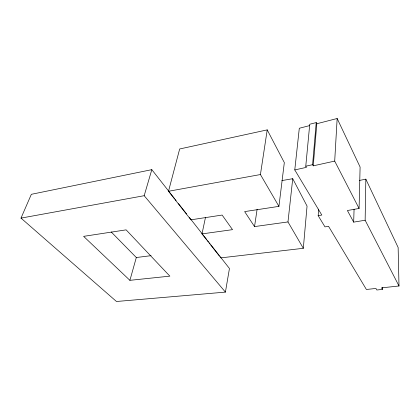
<?xml version="1.0" encoding="UTF-8"?>
<svg xmlns="http://www.w3.org/2000/svg" width="420" height="420" viewBox="0 0 420 420"><rect width="100%" height="100%" fill="white"/><g stroke="black" fill="none" stroke-linecap="round" stroke-linejoin="round"><path stroke-width="0.63" d="M318.659 209.155L318.176 215.675L324.98 226.884L328.54 226.296L366.387 289.475L375.958 288.451L376.845 290L382.405 289.411L381.533 287.858L399 285.994L365.143 220.238L365.836 179.156L359.415 180.442M365.143 220.238L353.677 222.133L347.393 210.525L359.084 208.462L360.098 167.024L337.155 118.503L316.822 123.742L313.236 165.842L334.698 161.091L337.155 118.503M353.677 222.133L354.07 209.186M313.236 165.842L312.59 164.692L316.223 122.572L309.75 124.246L305.77 166.21L306.427 167.349L294.777 169.927L321.799 215.04L318.176 215.675M205.506 217.271L201.999 233.898L220.852 257.875L303.314 248.299L307.052 206.089L292.735 178.7L281.899 180.584M303.314 248.299L287.978 221.933L292.735 178.7M294.777 169.927L299.303 128.263L309.75 125.57M287.978 221.933L254.531 226.59L244.645 211.607L278.927 206.362L284.324 162.603L267.22 129.88L179.671 148.974L168.494 191.273L190.937 219.823L222.128 215.056L232.523 229.651L201.999 233.898M254.531 226.59L257.119 209.265M278.927 206.362L260.426 174.547L267.22 129.88M174.458 198.487L151.814 169.659L31.348 194.308L21 218.111L116.471 301.497L225.414 292.11L229.451 268.495L220.154 256.657M129.901 280.334L83.617 236.355L126.126 229.856L169.853 276.139L129.901 280.334L136.316 257.523L111.2 231.94M225.414 292.11L144.181 195.699L151.814 169.659M305.77 166.21L312.59 164.692M21 218.111L144.181 195.699M168.494 191.273L260.426 174.547M136.316 257.523L151.069 255.67M175.266 199.516L176.075 200.545M178.5 203.632L186.59 213.927M189.42 217.534L206.808 239.668M207.617 240.697L208.425 241.726M209.234 242.76L210.042 243.789M210.851 244.818L219.345 255.628M334.698 161.091L359.084 208.462M316.223 122.572L316.822 123.742M365.836 179.156L398.134 247.48L399 285.994M382.394 287.448L382.405 289.411"/></g></svg>
